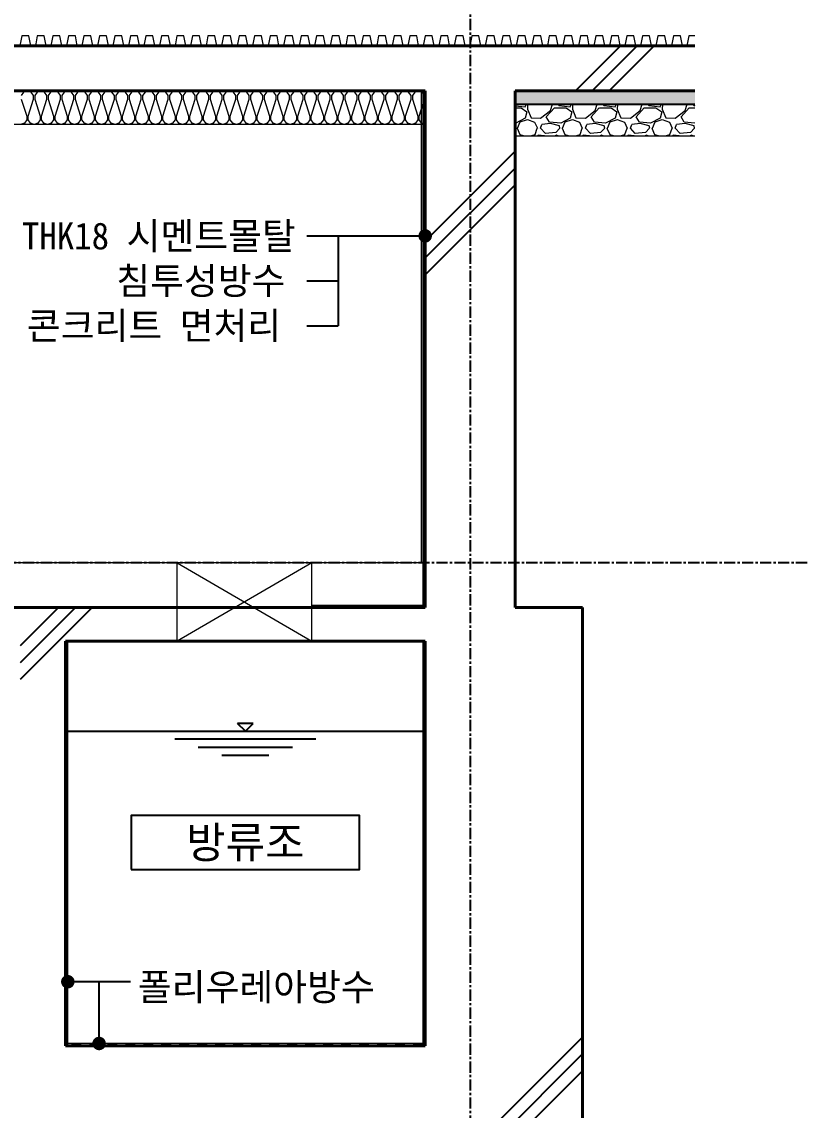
# Model space of a CAD drawing. Header units: millimetres. Extents: x 169673 to 334584, y 156879 to 224061.
# Drawn here: x 253138 to 256633, y 212178 to 217023 of the extents above; entities that cross this region are included whole.
import ezdxf
from ezdxf.enums import TextEntityAlignment as Align

# ---------------------------------------------------------------- set-up
doc = ezdxf.new("R2010")
doc.units = ezdxf.units.MM
doc.header["$LTSCALE"] = 40
doc.header["$MEASUREMENT"] = 0
for name, pattern in [('CEN', [62, 60, -1, 0, -1]), ('CENTER', [2, 1.25, -0.25, 0.25, -0.25]), ('HID', [2, 1.1, -0.9])]:
    doc.linetypes.add(name, pattern=pattern)
doc.layers.get('0').update_dxf_attribs({"linetype": 'CONTINUOUS'})
for name, color, linetype, lineweight in [('A-CONC-LIN1', 2, 'CONTINUOUS', 40), ('A-CONC-LIN2', 7, 'CONTINUOUS', 25), ('A-MKXS-TEXT1', 3, 'CONTINUOUS', 25), ('A-MKXX-NAME', 3, 'CONTINUOUS', 25), ('A-MKXX-SYMB', 7, 'CONTINUOUS', 25), ('A-SECT-LIN2', 6, 'CONTINUOUS', 20), ('A-XXXX-DRBD', 9, 'CONTINUOUS', 20), ('A-XXXX-FIN2', 6, 'CONTINUOUS', 20), ('A-XXXX-HATC', 8, 'CONTINUOUS', 18), ('A-XXXX-INSL2', 8, 'CONTINUOUS', 18), ('A-XXXX-WAT1', 9, 'HID', 20)]:
    doc.layers.add(name, color=color, linetype=linetype, lineweight=lineweight)
for name, color, linetype in [('A-CONC-SOLD', 252, 'CEN'), ('A-MKXS-LEAD', 7, 'CONTINUOUS'), ('A-SECT-LIN3', 255, 'CONTINUOUS'), ('AA-AXIS-LINE-1', 1, 'CENTER')]:
    doc.layers.add(name, color=color, linetype=linetype)
doc.styles.add('돋움체', font='')
doc.styles.add('맑은고딕', font='malgun.ttf')
doc.styles.get('돋움체').set_extended_font_data('DotumChe')

# ---------------------------------------------------------------- blocks, each defined once
blk = doc.blocks.new('A$C1EF06538')
at = {"color": 7}
for p, q in [((0, 0), (-25.8, 25.2)), ((25.8, 25.2), (-25.8, 25.2)), ((0, 0), (25.8, 25.2)), ((235.5, -27), (-235.5, -27)), ((157, -54), (-157, -54)), ((78.5, -81), (-78.5, -81))]:
    blk.add_line(p, q, dxfattribs=at)

msp = doc.modelspace()

# ---------------------------------------------------------------- hatches: boundary and pattern name
at = {"layer": 'A-CONC-SOLD'}
h = msp.add_hatch(dxfattribs=at)
h.set_pattern_fill('CONC', color=256, scale=100)
h.set_pattern_definition([(45, (-84000, 0), (-2121.32, 2121.32), []), (45, (-84000, 75), (-2121.32, 2121.32), []), (45, (-84000, 150), (-2121.32, 2121.32), [])])
h.paths.add_polyline_path([(255633.1, 214415.2), (255333.1, 214415.2), (255333.1, 216715.2), (256133.1, 216715.2), (256133.1, 216915.2), (244233.1, 216915.2), (244233.1, 216615.2), (245033.1, 216615.2), (245033.1, 214415.2), (244233.1, 214415.2), (244233.1, 213915.2), (245033.1, 213915.2), (245033.1, 209065.2), (255633.1, 209065.2)])
h.paths.add_polyline_path([(245433.1, 214265.2), (248933.1, 214265.2), (248933.1, 212465.2), (245433.1, 212465.2)], flags=16)
h.paths.add_polyline_path([(245433.1, 214415.2), (245433.1, 216715.2), (254933.1, 216715.2), (254933.1, 214415.2)], flags=16)
h.paths.add_polyline_path([(249133.1, 214265.2), (251033.1, 214265.2), (251033.1, 212465.2), (249133.1, 212465.2)], flags=16)
h.paths.add_polyline_path([(251233.1, 214265.2), (253133.1, 214265.2), (253133.1, 212465.2), (251233.1, 212465.2)], flags=16)
h.paths.add_polyline_path([(253333.1, 214265.2), (254933.1, 214265.2), (254933.1, 212465.2), (253333.1, 212465.2)], flags=16)
at = {"layer": 'A-XXXX-HATC'}
h = msp.add_hatch(dxfattribs=at)
h.set_pattern_fill('DOTS', color=256, scale=100)
h.set_pattern_definition([(0, (122786.8034, 296348.151), (3.125, 6.25), [0, -6.25])])
h.paths.add_polyline_path([(255333.1, 216715.2), (255333.1, 216655.2), (256133.1, 216655.2), (256133.1, 216715.2)])
h = msp.add_hatch(dxfattribs=at)
h.set_pattern_fill('GRAVEL', color=256, scale=200)
h.set_pattern_definition([(228.012788, (122930.803, 296548.151), (-1600, -1800), [26.9072, -2663.8176]), (184.969741, (122912.803, 296528.151), (2400, 200), [46.1736, -4571.18495]), (132.510447, (122866.803, 296524.151), (2000, -2200), [32.5576, -3223.20652]), (267.273689, (122788.803, 296474.151), (200, 4000), [42.0476, -4162.7116]), (292.833654, (122786.803, 296432.151), (-1000, 2400), [41.231, -4081.87463]), (357.273689, (122802.803, 296394.151), (-4000, 200), [42.0476, -4162.7116]), (37.6942405, (122844.8034, 296392.151), (-2600, -2000), [55.6058, -5504.9697]), (72.2553284, (122888.803, 296426.151), (1400, 4400), [52.4976, -5197.2643]), (121.4295656, (122904.803, 296476.151), (-1600, 2600), [42.19, -4176.81462]), (175.236358, (122882.803, 296512.151), (2200, -200), [48.1664, -2360.15252]), (222.397438, (122834.8034, 296516.151), (-2400, -2200), [62.2896, -6166.675]), (138.814075, (122986.803, 296472.151), (-1400, 1200), [21.2602, -2104.76896]), (171.4692344, (122970.803, 296486.151), (2600, -400), [40.4474, -4004.30228]), (225, (122930.8, 296492.15), (-2e-14, -200), [28.2842, -254.5585]), (203.19859, (122916.803, 296516.15), (1000, 400), [15.2316, -1507.92302]), (291.80141, (122902.803, 296510.15), (-200, 600), [21.5406, -1055.49236]), (30.963757, (122910.803, 296490.15), (600, 400), [34.9858, -1131.20458]), (161.56505, (122940.803, 296508.15), (400, -200), [25.2982, -607.15733]), (16.38954, (122786.803, 296510.151), (2000, 600), [35.44, -3508.56903]), (70.346176, (122820.803, 296520.151), (-800, -2200), [29.7322, -2943.48155]), (293.19859, (122940.803, 296548.15), (-400, 1000), [30.463, -1492.69162]), (343.61046, (122952.803, 296520.151), (-2000, 600), [35.44, -3508.56903]), (339.443955, (122786.803, 296386.15), (-1000, 400), [34.176, -1674.62475]), (294.775141, (122818.803, 296374.151), (-1000, 2200), [28.6356, -2834.92861]), (66.80141, (122942.803, 296348.15), (400, 1000), [30.463, -1492.69162]), (17.354025, (122954.803, 296376.151), (-2600, -800), [33.5262, -3319.08472]), (69.443955, (122844.803, 296348.15), (-400, -1000), [17.088, -1691.71275]), (101.309932, (122930.803, 296348.15), (-200, 800), [10.198, -1009.6059]), (165.963757, (122928.803, 296358.15), (600, -200), [41.231, -783.39013]), (186.009006, (122888.803, 296368.151), (2000, 200), [38.21, -3782.78463]), (303.690068, (122910.803, 296472.15), (-200, 400), [28.8444, -692.26586]), (353.1572266, (122926.803, 296448.151), (3400, -400), [50.3588, -4985.51252]), (60.945396, (122976.803, 296442.151), (-800, -1400), [20.5912, -2038.53483]), (90, (122986.8, 296460.15), (-200, 200), [12, -188]), (120.256437, (122884.803, 296374.151), (800, -1400), [27.7848, -2750.704]), (48.012788, (122870.803, 296398.151), (1600, 1800), [53.8144, -2636.9104]), (0, (122906.8, 296438.15), (200, 200), [52, -148]), (325.3048465, (122958.803, 296438.151), (2000, -1400), [31.6228, -3130.65486]), (254.054604, (122984.803, 296420.15), (-200, -800), [29.1204, -1426.90158]), (207.6459754, (122976.803, 296392.151), (-3800, -2000), [47.413, -4693.89484]), (175.426079, (122934.803, 296370.151), (-2600, 200), [50.1598, -4965.81468])])
h.paths.add_polyline_path([(255333.1, 216655.2), (255333.1, 216515.2), (256133.1, 216515.2), (256133.1, 216655.2)])

# ---------------------------------------------------------------- linework, layer by layer
at = {"layer": 'A-CONC-LIN1'}
for p, q in [((256133.1, 216915.2), (244233.1, 216915.2)), ((254933.1, 216715.2), (245433.1, 216715.2)), ((254933.1, 216715.2), (254933.1, 214415.2)), ((256133.1, 216715.2), (255333.1, 216715.2)), ((255333.1, 216715.2), (255333.1, 214415.2)), ((254933.1, 214415.2), (245433.1, 214415.2)), ((255333.1, 214415.2), (255633.1, 214415.2)), ((255633.1, 214415.2), (255633.1, 209065.2)), ((253333.1, 214265.2), (253333.1, 212465.2)), ((254933.1, 214265.2), (253333.1, 214265.2)), ((254933.1, 214265.2), (254933.1, 212465.2)), ((254933.1, 212465.2), (253333.1, 212465.2))]:
    msp.add_line(p, q, dxfattribs=at)
at = {"layer": 'A-CONC-LIN2'}
msp.add_line((253343.1, 213865.2), (254923.1, 213865.2), dxfattribs=at)
at = {"layer": 'A-MKXS-LEAD'}
for p, q in [((254407.2, 216069.5), (254933.1, 216069.5)), ((254546.5, 216069.5), (254546.5, 215669.5)), ((254407.2, 215869.5), (254546.5, 215869.5)), ((254407.2, 215669.5), (254546.5, 215669.5)), ((253621.6, 212750), (253343.1, 212750)), ((253482.3, 212475.2), (253482.3, 212750))]:
    msp.add_line(p, q, dxfattribs=at)
at = {"layer": 'A-MKXS-LEAD', "const_width": 30}
for points in [[(254918.1, 216069.5, -1), (254948.1, 216069.5, -1)], [(253358.1, 212750, -1), (253328.1, 212750, -1)], [(253497.3, 212475.2, -1), (253467.3, 212475.2, -1)]]:
    msp.add_lwpolyline(points, format="xyb", close=True, dxfattribs=at)
at = {"layer": 'A-MKXX-SYMB'}
msp.add_lwpolyline([(253624.6, 213250.2), (254641.6, 213250.2), (254641.6, 213490.2), (253624.6, 213490.2)], close=True, dxfattribs=at)
at = {"layer": 'A-SECT-LIN2'}
for p, q in [((254933.1, 214423.1), (254925.1, 214415.2)), ((253333.1, 212473.1), (253341, 212465.2)), ((254933.1, 212473.1), (254925.1, 212465.2))]:
    msp.add_line(p, q, dxfattribs=at)
at = {"layer": 'A-SECT-LIN2', "color": 8}
msp.add_lwpolyline([(254923.1, 216715.2), (254923.1, 214427.2), (254921, 214425.2), (254429.5, 214425.2)], dxfattribs=at)
at = {"layer": 'A-SECT-LIN2'}
for points in [[(254915.1, 216715.2), (254915.1, 214615.2)], [(254923.1, 214265.2), (254923.1, 212477.2), (254921, 212475.2), (253345.1, 212475.2), (253343.1, 212477.2), (253343.1, 214265.2)]]:
    msp.add_lwpolyline(points, dxfattribs=at)
at = {"layer": 'A-SECT-LIN3'}
msp.add_line((255333.1, 216655.2), (256133.1, 216655.2), dxfattribs=at)
at = {"layer": 'A-XXXX-DRBD'}
msp.add_lwpolyline([(256133.1, 216960.2), (256106.8, 216960.2), (256098.1, 216915.2), (256077.6, 216915.2), (256068.9, 216960.2), (256037.8, 216960.2), (256029.1, 216915.2), (256008.6, 216915.2), (255999.8, 216960.2), (255968.8, 216960.2), (255960, 216915.2), (255939.5, 216915.2), (255930.8, 216960.2), (255899.7, 216960.2), (255891, 216915.2), (255870.5, 216915.2), (255861.8, 216960.2), (255830.7, 216960.2), (255822, 216915.2), (255801.5, 216915.2), (255792.7, 216960.2), (255761.7, 216960.2), (255752.9, 216915.2), (255732.4, 216915.2), (255723.7, 216960.2), (255692.6, 216960.2), (255683.9, 216915.2), (255663.4, 216915.2), (255654.7, 216960.2), (255623.6, 216960.2), (255614.9, 216915.2), (255594.4, 216915.2), (255585.6, 216960.2), (255554.6, 216960.2), (255545.8, 216915.2), (255525.3, 216915.2), (255516.6, 216960.2), (255485.5, 216960.2), (255476.8, 216915.2), (255456.3, 216915.2), (255447.6, 216960.2), (255416.5, 216960.2), (255407.8, 216915.2), (255387.3, 216915.2), (255378.5, 216960.2), (255347.5, 216960.2), (255338.7, 216915.2), (255318.2, 216915.2), (255309.5, 216960.2), (255278.4, 216960.2), (255269.7, 216915.2), (255249.2, 216915.2), (255240.5, 216960.2), (255209.4, 216960.2), (255200.7, 216915.2), (255180.2, 216915.2), (255171.4, 216960.2), (255140.4, 216960.2), (255131.6, 216915.2), (255111.1, 216915.2), (255102.4, 216960.2), (255071.3, 216960.2), (255062.6, 216915.2), (255042.1, 216915.2), (255033.4, 216960.2), (255002.3, 216960.2), (254993.6, 216915.2), (254973.1, 216915.2), (254964.3, 216960.2), (254933.3, 216960.2), (254924.5, 216915.2), (254904, 216915.2), (254895.3, 216960.2), (254864.2, 216960.2), (254855.5, 216915.2), (254835, 216915.2), (254826.3, 216960.2), (254795.2, 216960.2), (254786.5, 216915.2), (254766, 216915.2), (254757.2, 216960.2), (254726.2, 216960.2), (254717.4, 216915.2), (254696.9, 216915.2), (254688.2, 216960.2), (254657.1, 216960.2), (254648.4, 216915.2), (254627.9, 216915.2), (254619.2, 216960.2), (254588.1, 216960.2), (254579.4, 216915.2), (254558.9, 216915.2), (254550.1, 216960.2), (254519.1, 216960.2), (254510.3, 216915.2), (254489.8, 216915.2), (254481.1, 216960.2), (254450, 216960.2), (254441.3, 216915.2), (254420.8, 216915.2), (254412.1, 216960.2), (254381, 216960.2), (254372.3, 216915.2), (254351.8, 216915.2), (254343, 216960.2), (254312, 216960.2), (254303.2, 216915.2), (254282.7, 216915.2), (254274, 216960.2), (254242.9, 216960.2), (254234.2, 216915.2), (254213.7, 216915.2), (254205, 216960.2), (254173.9, 216960.2), (254165.2, 216915.2), (254144.7, 216915.2), (254135.9, 216960.2), (254104.9, 216960.2), (254096.1, 216915.2), (254075.6, 216915.2), (254066.9, 216960.2), (254035.8, 216960.2), (254027.1, 216915.2), (254006.6, 216915.2), (253997.9, 216960.2), (253966.8, 216960.2), (253958.1, 216915.2), (253937.6, 216915.2), (253928.8, 216960.2), (253897.8, 216960.2), (253889, 216915.2), (253868.5, 216915.2), (253859.8, 216960.2), (253828.7, 216960.2), (253820, 216915.2), (253799.5, 216915.2), (253790.8, 216960.2), (253759.7, 216960.2), (253751, 216915.2), (253730.5, 216915.2), (253721.7, 216960.2), (253690.7, 216960.2), (253681.9, 216915.2), (253661.4, 216915.2), (253652.7, 216960.2), (253621.6, 216960.2), (253612.9, 216915.2), (253592.4, 216915.2), (253583.7, 216960.2), (253552.6, 216960.2), (253543.9, 216915.2), (253523.4, 216915.2), (253514.6, 216960.2), (253483.6, 216960.2), (253474.8, 216915.2), (253454.3, 216915.2), (253445.6, 216960.2), (253414.5, 216960.2), (253405.8, 216915.2), (253385.3, 216915.2), (253376.6, 216960.2), (253345.5, 216960.2), (253336.8, 216915.2), (253316.3, 216915.2), (253307.5, 216960.2), (253276.5, 216960.2), (253267.7, 216915.2), (253247.2, 216915.2), (253238.5, 216960.2), (253207.4, 216960.2), (253198.7, 216915.2), (253178.2, 216915.2), (253169.5, 216960.2), (253138.4, 216960.2), (253129.7, 216915.2)], dxfattribs=at)
at = {"layer": 'A-XXXX-FIN2'}
msp.add_line((254923.1, 214615.2), (245433.1, 214615.2), dxfattribs=at)
at = {"layer": 'A-XXXX-HATC'}
msp.add_line((255333.1, 216515.2), (256133.1, 216515.2), dxfattribs=at)
at = {"layer": 'A-XXXX-HATC', "ltscale": 3}
msp.add_line((254429.5, 214425.2), (254429.5, 214415.2), dxfattribs=at)
for points in [[(253829.5, 214265.2), (253829.5, 214615.2)], [(254429.5, 214615.2), (253829.5, 214265.2)], [(253829.5, 214615.2), (254429.5, 214265.2)], [(254429.5, 214265.2), (254429.5, 214615.2)]]:
    msp.add_lwpolyline(points, dxfattribs=at)
at = {"layer": 'A-XXXX-INSL2'}
msp.add_line((254933.1, 216565.2), (245433.1, 216565.2), dxfattribs=at)
for points in [[(254933.1, 216565.2), (254933.1, 216565.2), (254916.6, 216571.2), (254906.1, 216586.2), (254906.1, 216602.7), (254930.1, 216677.7), (254930.1, 216694.2), (254919.6, 216709.2), (254903.1, 216715.2), (254886.6, 216709.2), (254876.1, 216694.2), (254876.1, 216677.7), (254900.1, 216602.7), (254900.1, 216586.2), (254889.6, 216571.2), (254873.1, 216565.2), (254856.6, 216571.2), (254846.1, 216586.2), (254846.1, 216602.7), (254870.1, 216677.7), (254870.1, 216694.2), (254859.6, 216709.2), (254843.1, 216715.2), (254826.6, 216709.2), (254816.1, 216694.2), (254816.1, 216677.7), (254840.1, 216602.7), (254840.1, 216586.2), (254829.6, 216571.2), (254813.1, 216565.2), (254796.6, 216571.2), (254786.1, 216586.2), (254786.1, 216602.7), (254810.1, 216677.7), (254810.1, 216694.2), (254799.6, 216709.2), (254783.1, 216715.2), (254766.6, 216709.2), (254756.1, 216694.2), (254756.1, 216677.7), (254780.1, 216602.7), (254780.1, 216586.2), (254769.6, 216571.2), (254753.1, 216565.2), (254736.6, 216571.2), (254726.1, 216586.2), (254726.1, 216602.7), (254750.1, 216677.7), (254750.1, 216694.2), (254739.6, 216709.2), (254723.1, 216715.2), (254706.6, 216709.2), (254696.1, 216694.2), (254696.1, 216677.7), (254720.1, 216602.7), (254720.1, 216586.2), (254709.6, 216571.2), (254693.1, 216565.2), (254676.6, 216571.2), (254666.1, 216586.2), (254666.1, 216602.7), (254690.1, 216677.7), (254690.1, 216694.2), (254679.6, 216709.2), (254663.1, 216715.2), (254646.6, 216709.2), (254636.1, 216694.2), (254636.1, 216677.7), (254660.1, 216602.7), (254660.1, 216586.2), (254649.6, 216571.2), (254633.1, 216565.2), (254616.6, 216571.2), (254606.1, 216586.2), (254606.1, 216602.7), (254630.1, 216677.7), (254630.1, 216694.2), (254619.6, 216709.2), (254603.1, 216715.2), (254586.6, 216709.2), (254576.1, 216694.2), (254576.1, 216677.7), (254600.1, 216602.7), (254600.1, 216586.2), (254589.6, 216571.2), (254573.1, 216565.2), (254556.6, 216571.2), (254546.1, 216586.2), (254546.1, 216602.7), (254570.1, 216677.7), (254570.1, 216694.2), (254559.6, 216709.2), (254543.1, 216715.2), (254526.6, 216709.2), (254516.1, 216694.2), (254516.1, 216677.7), (254540.1, 216602.7), (254540.1, 216586.2), (254529.6, 216571.2), (254513.1, 216565.2), (254496.6, 216571.2), (254486.1, 216586.2), (254486.1, 216602.7), (254510.1, 216677.7), (254510.1, 216694.2), (254499.6, 216709.2), (254483.1, 216715.2), (254466.6, 216709.2), (254456.1, 216694.2), (254456.1, 216677.7), (254480.1, 216602.7), (254480.1, 216586.2), (254469.6, 216571.2), (254453.1, 216565.2), (254436.6, 216571.2), (254426.1, 216586.2), (254426.1, 216602.7), (254450.1, 216677.7), (254450.1, 216694.2), (254439.6, 216709.2), (254423.1, 216715.2), (254406.6, 216709.2), (254396.1, 216694.2), (254396.1, 216677.7), (254420.1, 216602.7), (254420.1, 216586.2), (254409.6, 216571.2), (254393.1, 216565.2), (254376.6, 216571.2), (254366.1, 216586.2), (254366.1, 216602.7), (254390.1, 216677.7), (254390.1, 216694.2), (254379.6, 216709.2), (254363.1, 216715.2), (254346.6, 216709.2), (254336.1, 216694.2), (254336.1, 216677.7), (254360.1, 216602.7), (254360.1, 216586.2), (254349.6, 216571.2), (254333.1, 216565.2), (254316.6, 216571.2), (254306.1, 216586.2), (254306.1, 216602.7), (254330.1, 216677.7), (254330.1, 216694.2), (254319.6, 216709.2), (254303.1, 216715.2), (254286.6, 216709.2), (254276.1, 216694.2), (254276.1, 216677.7), (254300.1, 216602.7), (254300.1, 216586.2), (254289.6, 216571.2), (254273.1, 216565.2), (254256.6, 216571.2), (254246.1, 216586.2), (254246.1, 216602.7), (254270.1, 216677.7), (254270.1, 216694.2), (254259.6, 216709.2), (254243.1, 216715.2), (254226.6, 216709.2), (254216.1, 216694.2), (254216.1, 216677.7), (254240.1, 216602.7), (254240.1, 216586.2), (254229.6, 216571.2), (254213.1, 216565.2), (254196.6, 216571.2), (254186.1, 216586.2), (254186.1, 216602.7), (254210.1, 216677.7), (254210.1, 216694.2), (254199.6, 216709.2), (254183.1, 216715.2), (254166.6, 216709.2), (254156.1, 216694.2), (254156.1, 216677.7), (254180.1, 216602.7), (254180.1, 216586.2), (254169.6, 216571.2), (254153.1, 216565.2), (254136.6, 216571.2), (254126.1, 216586.2), (254126.1, 216602.7), (254150.1, 216677.7), (254150.1, 216694.2), (254139.6, 216709.2), (254123.1, 216715.2), (254106.6, 216709.2), (254096.1, 216694.2), (254096.1, 216677.7), (254120.1, 216602.7), (254120.1, 216586.2), (254109.6, 216571.2), (254093.1, 216565.2), (254076.6, 216571.2), (254066.1, 216586.2), (254066.1, 216602.7), (254090.1, 216677.7), (254090.1, 216694.2), (254079.6, 216709.2), (254063.1, 216715.2), (254046.6, 216709.2), (254036.1, 216694.2), (254036.1, 216677.7), (254060.1, 216602.7), (254060.1, 216586.2), (254049.6, 216571.2), (254033.1, 216565.2), (254016.6, 216571.2), (254006.1, 216586.2), (254006.1, 216602.7), (254030.1, 216677.7), (254030.1, 216694.2), (254019.6, 216709.2), (254003.1, 216715.2), (253986.6, 216709.2), (253976.1, 216694.2), (253976.1, 216677.7), (254000.1, 216602.7), (254000.1, 216586.2), (253989.6, 216571.2), (253973.1, 216565.2), (253956.6, 216571.2), (253946.1, 216586.2), (253946.1, 216602.7), (253970.1, 216677.7), (253970.1, 216694.2), (253959.6, 216709.2), (253943.1, 216715.2), (253926.6, 216709.2), (253916.1, 216694.2), (253916.1, 216677.7), (253940.1, 216602.7), (253940.1, 216586.2), (253929.6, 216571.2), (253913.1, 216565.2), (253896.6, 216571.2), (253886.1, 216586.2), (253886.1, 216602.7), (253910.1, 216677.7), (253910.1, 216694.2), (253899.6, 216709.2), (253883.1, 216715.2), (253866.6, 216709.2), (253856.1, 216694.2), (253856.1, 216677.7), (253880.1, 216602.7), (253880.1, 216586.2), (253869.6, 216571.2), (253853.1, 216565.2), (253836.6, 216571.2), (253826.1, 216586.2), (253826.1, 216602.7), (253850.1, 216677.7), (253850.1, 216694.2), (253839.6, 216709.2), (253823.1, 216715.2), (253806.6, 216709.2), (253796.1, 216694.2), (253796.1, 216677.7), (253820.1, 216602.7), (253820.1, 216586.2), (253809.6, 216571.2), (253793.1, 216565.2), (253776.6, 216571.2), (253766.1, 216586.2), (253766.1, 216602.7), (253790.1, 216677.7), (253790.1, 216694.2), (253779.6, 216709.2), (253763.1, 216715.2), (253746.6, 216709.2), (253736.1, 216694.2), (253736.1, 216677.7), (253760.1, 216602.7), (253760.1, 216586.2), (253749.6, 216571.2), (253733.1, 216565.2), (253716.6, 216571.2), (253706.1, 216586.2), (253706.1, 216602.7), (253730.1, 216677.7), (253730.1, 216694.2), (253719.6, 216709.2), (253703.1, 216715.2), (253686.6, 216709.2), (253676.1, 216694.2), (253676.1, 216677.7), (253700.1, 216602.7), (253700.1, 216586.2), (253689.6, 216571.2), (253673.1, 216565.2), (253656.6, 216571.2), (253646.1, 216586.2), (253646.1, 216602.7), (253670.1, 216677.7), (253670.1, 216694.2), (253659.6, 216709.2), (253643.1, 216715.2), (253626.6, 216709.2), (253616.1, 216694.2), (253616.1, 216677.7), (253640.1, 216602.7), (253640.1, 216586.2), (253629.6, 216571.2), (253613.1, 216565.2), (253596.6, 216571.2), (253586.1, 216586.2), (253586.1, 216602.7), (253610.1, 216677.7), (253610.1, 216694.2), (253599.6, 216709.2), (253583.1, 216715.2), (253566.6, 216709.2), (253556.1, 216694.2), (253556.1, 216677.7), (253580.1, 216602.7), (253580.1, 216586.2), (253569.6, 216571.2), (253553.1, 216565.2), (253536.6, 216571.2), (253526.1, 216586.2), (253526.1, 216602.7), (253550.1, 216677.7), (253550.1, 216694.2), (253539.6, 216709.2), (253523.1, 216715.2), (253506.6, 216709.2), (253496.1, 216694.2), (253496.1, 216677.7), (253520.1, 216602.7), (253520.1, 216586.2), (253509.6, 216571.2), (253493.1, 216565.2), (253476.6, 216571.2), (253466.1, 216586.2), (253466.1, 216602.7), (253490.1, 216677.7), (253490.1, 216694.2), (253479.6, 216709.2), (253463.1, 216715.2), (253446.6, 216709.2), (253436.1, 216694.2), (253436.1, 216677.7), (253460.1, 216602.7), (253460.1, 216586.2), (253449.6, 216571.2), (253433.1, 216565.2), (253416.6, 216571.2), (253406.1, 216586.2), (253406.1, 216602.7), (253430.1, 216677.7), (253430.1, 216694.2), (253419.6, 216709.2), (253403.1, 216715.2), (253386.6, 216709.2), (253376.1, 216694.2), (253376.1, 216677.7), (253400.1, 216602.7), (253400.1, 216586.2), (253389.6, 216571.2), (253373.1, 216565.2), (253356.6, 216571.2), (253346.1, 216586.2), (253346.1, 216602.7), (253370.1, 216677.7), (253370.1, 216694.2), (253359.6, 216709.2), (253343.1, 216715.2), (253326.6, 216709.2), (253316.1, 216694.2), (253316.1, 216677.7), (253340.1, 216602.7), (253340.1, 216586.2), (253329.6, 216571.2), (253313.1, 216565.2), (253296.6, 216571.2), (253286.1, 216586.2), (253286.1, 216602.7), (253310.1, 216677.7), (253310.1, 216694.2), (253299.6, 216709.2), (253283.1, 216715.2), (253266.6, 216709.2), (253256.1, 216694.2), (253256.1, 216677.7), (253280.1, 216602.7), (253280.1, 216586.2), (253269.6, 216571.2), (253253.1, 216565.2), (253236.6, 216571.2), (253226.1, 216586.2), (253226.1, 216602.7), (253250.1, 216677.7), (253250.1, 216694.2), (253239.6, 216709.2), (253223.1, 216715.2), (253206.6, 216709.2), (253196.1, 216694.2), (253196.1, 216677.7), (253220.1, 216602.7), (253220.1, 216586.2), (253209.6, 216571.2), (253193.1, 216565.2), (253176.6, 216571.2), (253166.1, 216586.2), (253166.1, 216602.7), (253190.1, 216677.7), (253190.1, 216694.2), (253179.6, 216709.2), (253163.1, 216715.2), (253146.6, 216709.2), (253136.1, 216694.2)], [(253136.1, 216677.7), (253160.1, 216602.7), (253160.1, 216586.2), (253149.6, 216571.2), (253133.1, 216565.2)]]:
    msp.add_lwpolyline(points, dxfattribs=at)
at = {"layer": 'A-XXXX-WAT1'}
for points in [[(254928.1, 216715.2), (254928.1, 214425.2), (254923.1, 214420.2), (254429.5, 214420.2)], [(254928.1, 214265.2), (254928.1, 212475.2), (254923.1, 212470.2), (253343.1, 212470.2), (253338.1, 212475.2), (253338.1, 214265.2)]]:
    msp.add_lwpolyline(points, dxfattribs=at)
at = {"layer": 'AA-AXIS-LINE-1'}
for p, q in [((255133.1, 219115.2), (255133.1, 207065.2)), ((256633.1, 214615.2), (243733.1, 214615.2))]:
    msp.add_line(p, q, dxfattribs=at)

# ---------------------------------------------------------------- block references
at = {"layer": 'A-CONC-LIN2', "xscale": 1.333333333333333, "yscale": 1.333333333333333, "zscale": 1.333333333333333}
msp.add_blockref('A$C1EF06538', (254133.1, 213865.2), dxfattribs=at)

# ---------------------------------------------------------------- texts
at = {"layer": 'A-MKXS-TEXT1', "style": '돋움체'}
msp.add_text('THK18 시멘트몰탈', height=120, dxfattribs=at).set_placement((254357.2, 216069.5), align=Align.MIDDLE_RIGHT)
for s, p in [('침투성방수', (253558.4, 215869.7)), ('콘크리트 면처리', (253161, 215669.7)), ('폴리우레아방수', (253654.9, 212726.6))]:
    msp.add_text(s, height=120, dxfattribs=at).set_placement(p, align=Align.MIDDLE_LEFT)
at = {"layer": 'A-MKXX-NAME', "style": '맑은고딕'}
msp.add_text('방류조', height=140, dxfattribs=at).set_placement((254133.1, 213370.2), align=Align.MIDDLE_CENTER)

doc.saveas('drawing.dxf')
